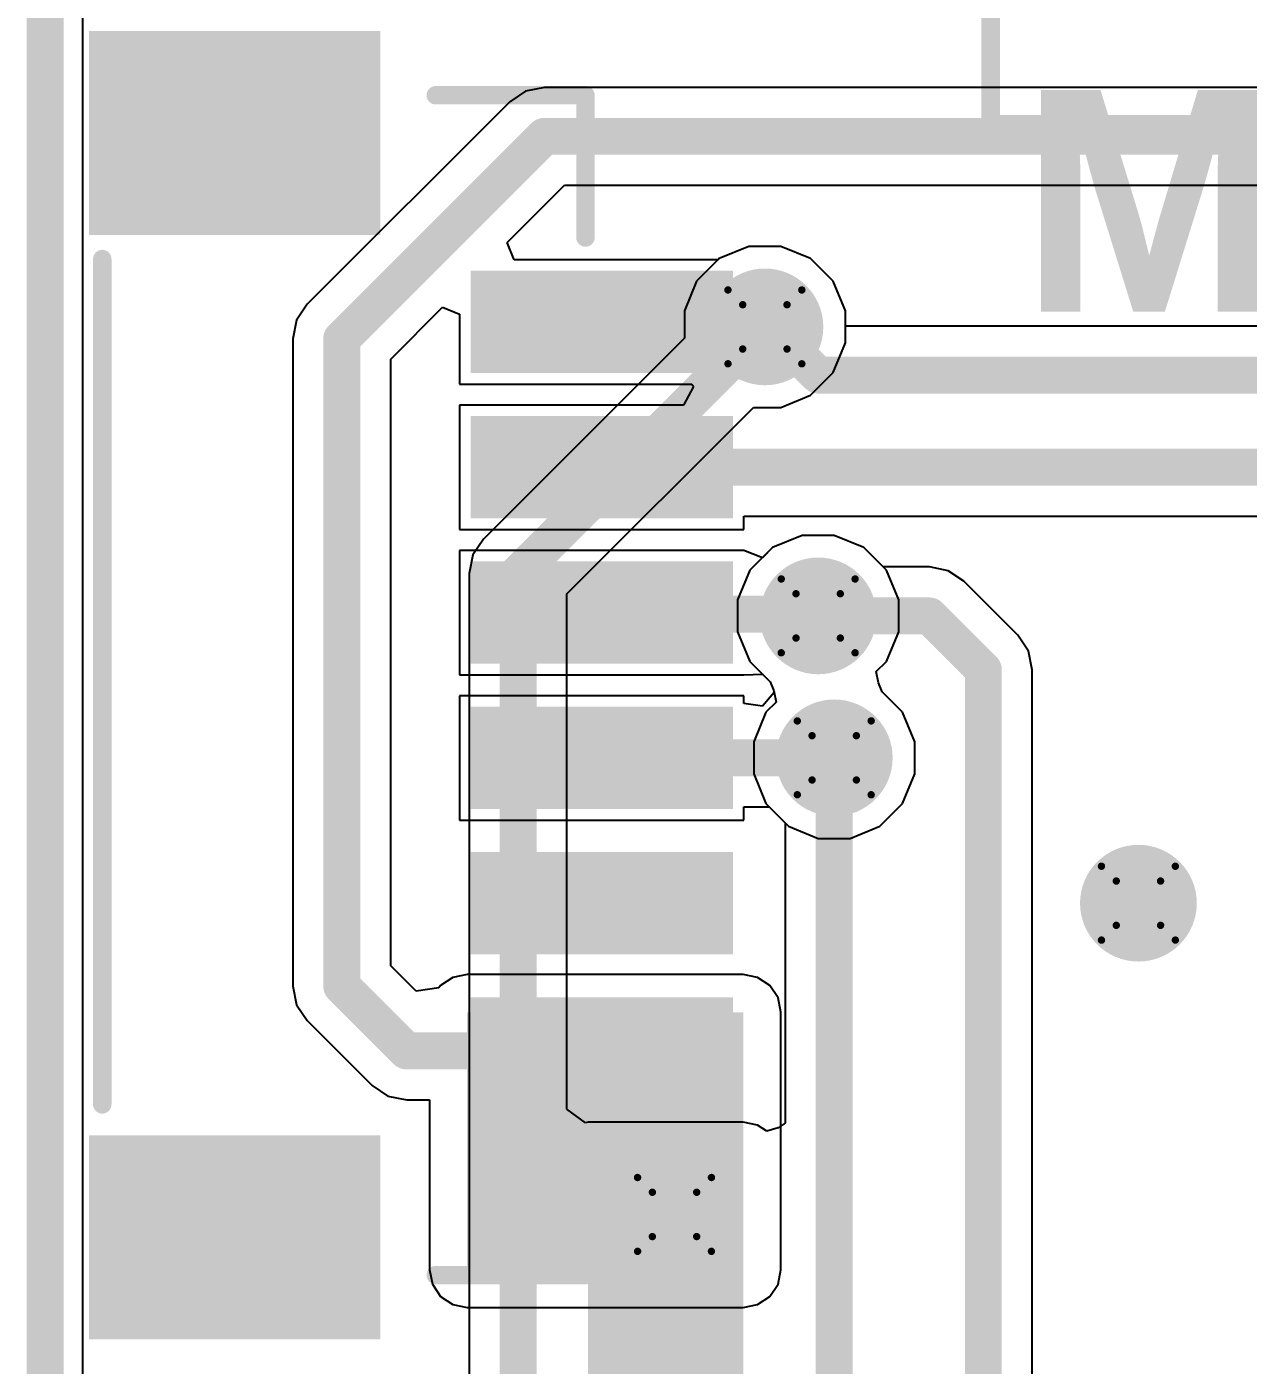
# Model space of a CAD drawing. Header units: inches. Extents: x -6 to 198, y 0 to 119.
# Drawn here: x -0.13 to 8.27, y 39.08 to 48.29 of the extents above; entities that cross this region are included whole.
import ezdxf

# ---------------------------------------------------------------- set-up
doc = ezdxf.new("R2010")
doc.units = ezdxf.units.IN
for name, color, linetype in [('Board Outline', 216, 'Continuous'), ('Bottom Layer', 5, 'Continuous'), ('Bottom Solder', 6, 'Continuous'), ('Drill Drawing', 1, 'Continuous'), ('Multi-Layer', 9, 'Continuous'), ('Pad Holes', 156, 'Continuous'), ('Top Layer', 1, 'Continuous'), ('Top Overlay', 2, 'Continuous'), ('Top Paste', 8, 'Continuous'), ('Top Solder', 216, 'Continuous'), ('Via Holes', 16, 'Continuous')]:
    doc.layers.add(name, color=color, linetype=linetype)
doc.styles.add('Arial_Bold', font='', dxfattribs={"height": 0.2})
doc.styles.get('Arial_Bold').set_extended_font_data('Arial', bold=True)

# ---------------------------------------------------------------- blocks, each defined once
blk = doc.blocks.new('SS_12D10L9_33')
at = {"layer": 'Bottom Layer'}
blk.add_hatch(color=5, dxfattribs=at).paths.add_polyline_path([(-5.95, 1.25), (-3.45, 1.25), (-3.45, -1.25), (-5.95, -1.25)])
h = blk.add_hatch(color=5, dxfattribs=at)
edge = h.paths.add_edge_path()
edge.add_arc((0, 0), 1.25, 0, 360)
h = blk.add_hatch(color=5, dxfattribs=at)
edge = h.paths.add_edge_path()
edge.add_arc((4.7, 0), 1.25, 0, 360)
at = {"layer": 'Bottom Solder'}
blk.add_hatch(color=6, dxfattribs=at).paths.add_polyline_path([(-6.0008, 1.3008), (-3.3992, 1.3008), (-3.3992, -1.3008), (-6.0008, -1.3008)])
h = blk.add_hatch(color=6, dxfattribs=at)
edge = h.paths.add_edge_path()
edge.add_arc((0, 0), 1.3008, 0, 360)
h = blk.add_hatch(color=6, dxfattribs=at)
edge = h.paths.add_edge_path()
edge.add_arc((4.7, 0), 1.3008, 0, 360)
at = {"layer": 'Multi-Layer'}
blk.add_hatch(color=9, dxfattribs=at).paths.add_polyline_path([(-5.95, 1.25), (-3.45, 1.25), (-3.45, -1.25), (-5.95, -1.25)])
h = blk.add_hatch(color=9, dxfattribs=at)
edge = h.paths.add_edge_path()
edge.add_arc((0, 0), 1.25, 0, 360)
h = blk.add_hatch(color=9, dxfattribs=at)
edge = h.paths.add_edge_path()
edge.add_arc((4.7, 0), 1.25, 0, 360)
at = {"layer": 'Pad Holes'}
h = blk.add_hatch(color=7, dxfattribs=at)
edge = h.paths.add_edge_path()
edge.add_arc((-4.7, 0), 0.85, 0, 360)
h = blk.add_hatch(color=7, dxfattribs=at)
edge = h.paths.add_edge_path()
edge.add_arc((0, 0), 0.85, 0, 360)
h = blk.add_hatch(color=7, dxfattribs=at)
edge = h.paths.add_edge_path()
edge.add_arc((4.7, 0), 0.85, 0, 360)
at = {"layer": 'Top Layer'}
blk.add_hatch(color=1, dxfattribs=at).paths.add_polyline_path([(-5.95, 1.25), (-3.45, 1.25), (-3.45, -1.25), (-5.95, -1.25)])
h = blk.add_hatch(color=1, dxfattribs=at)
edge = h.paths.add_edge_path()
edge.add_arc((0, 0), 1.25, 0, 360)
h = blk.add_hatch(color=1, dxfattribs=at)
edge = h.paths.add_edge_path()
edge.add_arc((4.7, 0), 1.25, 0, 360)
at = {"layer": 'Top Solder'}
blk.add_hatch(color=216, dxfattribs=at).paths.add_polyline_path([(-6.0008, 1.3008), (-3.3992, 1.3008), (-3.3992, -1.3008), (-6.0008, -1.3008)])
h = blk.add_hatch(color=216, dxfattribs=at)
edge = h.paths.add_edge_path()
edge.add_arc((0, 0), 1.3008, 0, 360)
h = blk.add_hatch(color=216, dxfattribs=at)
edge = h.paths.add_edge_path()
edge.add_arc((4.7, 0), 1.3008, 0, 360)
at = {"layer": 'Top Overlay'}
for points in [[(-6.477, 3.429, 0.127, 0.127, 0), (6.477, 3.429, 0.127, 0.127, 0)], [(-6.477, -3.429, 0.127, 0.127, 0), (-6.477, 3.429, 0.127, 0.127, 0)], [(6.477, -3.429, 0.127, 0.127, 0), (6.477, 3.429, 0.127, 0.127, 0)], [(-2.794, 2.54, 0.127, 0.127, 0), (2.921, 2.54, 0.127, 0.127, 0)], [(-2.794, -2.54, 0.127, 0.127, 0), (-2.794, 2.54, 0.127, 0.127, 0)], [(-2.286, 2.54, 0.127, 0.127, 0), (-1.905, 2.54, 0.127, 0.127, 0)], [(-2.286, -2.54, 0.127, 0.127, 0), (-2.286, 2.54, 0.127, 0.127, 0)], [(-1.905, -2.54, 0.127, 0.127, 0), (-1.905, 2.54, 0.127, 0.127, 0)], [(-1.3758, 0.5441, 0.127, 0.127, 0), (-1.3758, 2.54, 0.127, 0.127, 0)], [(-0.817, 1.2349, 0.127, 0.127, 0), (-0.817, 2.54, 0.127, 0.127, 0)], [(-0.309, 1.4485, 0.127, 0.127, 0), (-0.309, 2.54, 0.127, 0.127, 0)], [(-0.0042, 1.4811, 0.127, 0.127, 0), (-0.0042, 2.54, 0.127, 0.127, 0)], [(2.921, -2.54, 0.127, 0.127, 0), (2.921, 2.54, 0.127, 0.127, 0)], [(-1.3758, -2.54, 0.127, 0.127, 0), (-1.3758, -0.5441, 0.127, 0.127, 0)], [(-0.817, -2.54, 0.127, 0.127, 0), (-0.817, -1.2349, 0.127, 0.127, 0)], [(-0.309, -2.54, 0.127, 0.127, 0), (-0.309, -1.4485, 0.127, 0.127, 0)], [(-0.0042, -2.54, 0.127, 0.127, 0), (-0.0042, -1.4811, 0.127, 0.127, 0)], [(-2.794, -2.54, 0.127, 0.127, 0), (2.921, -2.54, 0.127, 0.127, 0)], [(-2.286, -2.54, 0.127, 0.127, 0), (-1.905, -2.54, 0.127, 0.127, 0)], [(-6.477, -3.429, 0.127, 0.127, 0), (6.477, -3.429, 0.127, 0.127, 0)]]:
    blk.add_lwpolyline(points, format="xyseb", dxfattribs=at)
for points in [[(-6.5087, 3.429, 0.0635, 0.0635, 1), (-6.4452, 3.429, 0.0635, 0.0635, 1)], [(-6.5087, 3.429, 0.0635, 0.0635, 1), (-6.4452, 3.429, 0.0635, 0.0635, 1)], [(6.4452, 3.429, 0.0635, 0.0635, 1), (6.5087, 3.429, 0.0635, 0.0635, 1)], [(6.4452, 3.429, 0.0635, 0.0635, 1), (6.5087, 3.429, 0.0635, 0.0635, 1)], [(-2.8258, 2.54, 0.0635, 0.0635, 1), (-2.7622, 2.54, 0.0635, 0.0635, 1)], [(-2.8258, 2.54, 0.0635, 0.0635, 1), (-2.7622, 2.54, 0.0635, 0.0635, 1)], [(-2.3178, 2.54, 0.0635, 0.0635, 1), (-2.2542, 2.54, 0.0635, 0.0635, 1)], [(-2.3178, 2.54, 0.0635, 0.0635, 1), (-2.2542, 2.54, 0.0635, 0.0635, 1)], [(-1.9367, 2.54, 0.0635, 0.0635, 1), (-1.8733, 2.54, 0.0635, 0.0635, 1)], [(-1.9367, 2.54, 0.0635, 0.0635, 1), (-1.8733, 2.54, 0.0635, 0.0635, 1)], [(-1.4076, 2.54, 0.0635, 0.0635, 1), (-1.3441, 2.54, 0.0635, 0.0635, 1)], [(-0.8488, 2.54, 0.0635, 0.0635, 1), (-0.7853, 2.54, 0.0635, 0.0635, 1)], [(-0.3408, 2.54, 0.0635, 0.0635, 1), (-0.2773, 2.54, 0.0635, 0.0635, 1)], [(-0.036, 2.54, 0.0635, 0.0635, 1), (0.0275, 2.54, 0.0635, 0.0635, 1)], [(2.8893, 2.54, 0.0635, 0.0635, 1), (2.9527, 2.54, 0.0635, 0.0635, 1)], [(2.8893, 2.54, 0.0635, 0.0635, 1), (2.9527, 2.54, 0.0635, 0.0635, 1)], [(-0.3408, 1.4485, 0.0635, 0.0635, 1), (-0.2773, 1.4485, 0.0635, 0.0635, 1)], [(-0.036, 1.4811, 0.0635, 0.0635, 1), (0.0275, 1.4811, 0.0635, 0.0635, 1)], [(-0.8488, 1.2349, 0.0635, 0.0635, 1), (-0.7853, 1.2349, 0.0635, 0.0635, 1)], [(-1.4076, 0.5441, 0.0635, 0.0635, 1), (-1.3441, 0.5441, 0.0635, 0.0635, 1)], [(-1.4076, -0.5441, 0.0635, 0.0635, 1), (-1.3441, -0.5441, 0.0635, 0.0635, 1)], [(-0.8488, -1.2349, 0.0635, 0.0635, 1), (-0.7853, -1.2349, 0.0635, 0.0635, 1)], [(-0.3408, -1.4485, 0.0635, 0.0635, 1), (-0.2773, -1.4485, 0.0635, 0.0635, 1)], [(-0.036, -1.4811, 0.0635, 0.0635, 1), (0.0275, -1.4811, 0.0635, 0.0635, 1)], [(-2.8258, -2.54, 0.0635, 0.0635, 1), (-2.7622, -2.54, 0.0635, 0.0635, 1)], [(-2.8258, -2.54, 0.0635, 0.0635, 1), (-2.7622, -2.54, 0.0635, 0.0635, 1)], [(-2.3178, -2.54, 0.0635, 0.0635, 1), (-2.2542, -2.54, 0.0635, 0.0635, 1)], [(-2.3178, -2.54, 0.0635, 0.0635, 1), (-2.2542, -2.54, 0.0635, 0.0635, 1)], [(-1.9367, -2.54, 0.0635, 0.0635, 1), (-1.8733, -2.54, 0.0635, 0.0635, 1)], [(-1.9367, -2.54, 0.0635, 0.0635, 1), (-1.8733, -2.54, 0.0635, 0.0635, 1)], [(-1.4076, -2.54, 0.0635, 0.0635, 1), (-1.3441, -2.54, 0.0635, 0.0635, 1)], [(-0.8488, -2.54, 0.0635, 0.0635, 1), (-0.7853, -2.54, 0.0635, 0.0635, 1)], [(-0.3408, -2.54, 0.0635, 0.0635, 1), (-0.2773, -2.54, 0.0635, 0.0635, 1)], [(-0.036, -2.54, 0.0635, 0.0635, 1), (0.0275, -2.54, 0.0635, 0.0635, 1)], [(2.8893, -2.54, 0.0635, 0.0635, 1), (2.9527, -2.54, 0.0635, 0.0635, 1)], [(2.8893, -2.54, 0.0635, 0.0635, 1), (2.9527, -2.54, 0.0635, 0.0635, 1)], [(-6.5087, -3.429, 0.0635, 0.0635, 1), (-6.4452, -3.429, 0.0635, 0.0635, 1)], [(-6.5087, -3.429, 0.0635, 0.0635, 1), (-6.4452, -3.429, 0.0635, 0.0635, 1)], [(6.4452, -3.429, 0.0635, 0.0635, 1), (6.5087, -3.429, 0.0635, 0.0635, 1)], [(6.4452, -3.429, 0.0635, 0.0635, 1), (6.5087, -3.429, 0.0635, 0.0635, 1)]]:
    blk.add_lwpolyline(points, format="xyseb", close=True, dxfattribs=at)
blk = doc.blocks.new('V________T______85')
at = {"layer": 'Top Layer'}
for points in [[(-4.4, 2.1625), (-3.2, 2.1625), (-3.2, 0.3625), (-4.4, 0.3625)], [(3.2, 2.1625), (4.4, 2.1625), (4.4, 0.3625), (3.2, 0.3625)], [(-2.75, -0.4625), (-2.25, -0.4625), (-2.25, -2.0625), (-2.75, -2.0625)], [(-1.75, -0.4625), (-1.25, -0.4625), (-1.25, -2.0625), (-1.75, -2.0625)], [(-0.75, -0.4625), (-0.25, -0.4625), (-0.25, -2.0625), (-0.75, -2.0625)], [(0.25, -0.4625), (0.75, -0.4625), (0.75, -2.0625), (0.25, -2.0625)], [(1.25, -0.4625), (1.75, -0.4625), (1.75, -2.0625), (1.25, -2.0625)], [(2.25, -0.4625), (2.75, -0.4625), (2.75, -2.0625), (2.25, -2.0625)]]:
    blk.add_hatch(color=1, dxfattribs=at).paths.add_polyline_path(points)
at = {"layer": 'Top Paste'}
for points in [[(-4.4, 2.1625), (-3.2, 2.1625), (-3.2, 0.3625), (-4.4, 0.3625)], [(3.2, 2.1625), (4.4, 2.1625), (4.4, 0.3625), (3.2, 0.3625)], [(-2.75, -0.4625), (-2.25, -0.4625), (-2.25, -2.0625), (-2.75, -2.0625)], [(-1.75, -0.4625), (-1.25, -0.4625), (-1.25, -2.0625), (-1.75, -2.0625)], [(-0.75, -0.4625), (-0.25, -0.4625), (-0.25, -2.0625), (-0.75, -2.0625)], [(0.25, -0.4625), (0.75, -0.4625), (0.75, -2.0625), (0.25, -2.0625)], [(1.25, -0.4625), (1.75, -0.4625), (1.75, -2.0625), (1.25, -2.0625)], [(2.25, -0.4625), (2.75, -0.4625), (2.75, -2.0625), (2.25, -2.0625)]]:
    blk.add_hatch(color=8, dxfattribs=at).paths.add_polyline_path(points)
at = {"layer": 'Top Solder'}
for points in [[(-4.5016, 2.2641), (-3.0984, 2.2641), (-3.0984, 0.2609), (-4.5016, 0.2609)], [(3.0984, 2.2641), (4.5016, 2.2641), (4.5016, 0.2609), (3.0984, 0.2609)], [(-2.8516, -0.3609), (-2.1484, -0.3609), (-2.1484, -2.1641), (-2.8516, -2.1641)], [(-1.8516, -0.3609), (-1.1484, -0.3609), (-1.1484, -2.1641), (-1.8516, -2.1641)], [(-0.8516, -0.3609), (-0.1484, -0.3609), (-0.1484, -2.1641), (-0.8516, -2.1641)], [(0.1484, -0.3609), (0.8516, -0.3609), (0.8516, -2.1641), (0.1484, -2.1641)], [(1.1484, -0.3609), (1.8516, -0.3609), (1.8516, -2.1641), (1.1484, -2.1641)], [(2.1484, -0.3609), (2.8516, -0.3609), (2.8516, -2.1641), (2.1484, -2.1641)]]:
    blk.add_hatch(color=216, dxfattribs=at).paths.add_polyline_path(points)
at = {"layer": 'Top Overlay'}
for points in [[(-2.8844, 2.1732, 0.127, 0.127, 0), (2.9322, 2.1732, 0.127, 0.127, 0)], [(-4.0592, -0.1204, 0.127, 0.127, 0), (-4.0592, -1.15, 0.127, 0.127, 0)], [(4.0592, -0.1204, 0.127, 0.127, 0), (4.0592, -1.15, 0.127, 0.127, 0)], [(-4.0592, -1.15, 0.127, 0.127, 0), (-3.0804, -1.15, 0.127, 0.127, 0)], [(3.0804, -1.15, 0.127, 0.127, 0), (4.0592, -1.15, 0.127, 0.127, 0)], [(-3.1496, -1.4224, 0.127, 0.127, 0), (-3.1496, -1.6764, 0.127, 0.127, 0)], [(-3.1496, -1.4224, 0.127, 0.127, 0), (-3.0226, -1.5494, 0.127, 0.127, 0)], [(-3.0226, -1.5494, 0.127, 0.127, 0), (-3.1496, -1.6764, 0.127, 0.127, 0)]]:
    blk.add_lwpolyline(points, format="xyseb", dxfattribs=at)
for points in [[(-2.9161, 2.1732, 0.0635, 0.0635, 1), (-2.8526, 2.1732, 0.0635, 0.0635, 1)], [(2.9005, 2.1732, 0.0635, 0.0635, 1), (2.964, 2.1732, 0.0635, 0.0635, 1)], [(-4.0909, -0.1204, 0.0635, 0.0635, 1), (-4.0274, -0.1204, 0.0635, 0.0635, 1)], [(4.0275, -0.1204, 0.0635, 0.0635, 1), (4.091, -0.1204, 0.0635, 0.0635, 1)], [(-4.0909, -1.15, 0.0635, 0.0635, 1), (-4.0274, -1.15, 0.0635, 0.0635, 1)], [(-4.0909, -1.15, 0.0635, 0.0635, 1), (-4.0274, -1.15, 0.0635, 0.0635, 1)], [(-3.1122, -1.15, 0.0635, 0.0635, 1), (-3.0487, -1.15, 0.0635, 0.0635, 1)], [(3.0487, -1.15, 0.0635, 0.0635, 1), (3.1122, -1.15, 0.0635, 0.0635, 1)], [(4.0275, -1.15, 0.0635, 0.0635, 1), (4.091, -1.15, 0.0635, 0.0635, 1)], [(4.0275, -1.15, 0.0635, 0.0635, 1), (4.091, -1.15, 0.0635, 0.0635, 1)], [(-3.1814, -1.4224, 0.0635, 0.0635, 1), (-3.1178, -1.4224, 0.0635, 0.0635, 1)], [(-3.1814, -1.4224, 0.0635, 0.0635, 1), (-3.1178, -1.4224, 0.0635, 0.0635, 1)], [(-3.0543, -1.5494, 0.0635, 0.0635, 1), (-2.9909, -1.5494, 0.0635, 0.0635, 1)], [(-3.0543, -1.5494, 0.0635, 0.0635, 1), (-2.9909, -1.5494, 0.0635, 0.0635, 1)], [(-3.1814, -1.6764, 0.0635, 0.0635, 1), (-3.1178, -1.6764, 0.0635, 0.0635, 1)], [(-3.1814, -1.6764, 0.0635, 0.0635, 1), (-3.1178, -1.6764, 0.0635, 0.0635, 1)]]:
    blk.add_lwpolyline(points, format="xyseb", close=True, dxfattribs=at)

msp = doc.modelspace()

# ---------------------------------------------------------------- hatches: boundary and pattern name
at = {"layer": 'Bottom Layer'}
h = msp.add_hatch(color=5, dxfattribs=at)
edge = h.paths.add_edge_path()
edge.add_arc((4.9495, 46.2296), 0.3, 0, 360)
h = msp.add_hatch(color=5, dxfattribs=at)
edge = h.paths.add_edge_path()
edge.add_arc((5.3159, 44.241), 0.3, 0, 360)
h = msp.add_hatch(color=5, dxfattribs=at)
edge = h.paths.add_edge_path()
edge.add_arc((5.4264, 43.2642), 0.3, 0, 360)
h = msp.add_hatch(color=5, dxfattribs=at)
edge = h.paths.add_edge_path()
edge.add_arc((7.5184, 42.2642), 0.3, 0, 360)
msp.add_hatch(color=5, dxfattribs=at).paths.add_polyline_path([(3.7338, 20.1446), (4.8006, 20.1446), (4.8006, 40.4976), (3.7338, 40.4976)])
h = msp.add_hatch(color=5, dxfattribs=at)
edge = h.paths.add_edge_path()
edge.add_arc((4.3279, 40.1226), 0.3, 0, 360)
at = {"layer": 'Bottom Solder'}
h = msp.add_hatch(color=6, dxfattribs=at)
edge = h.paths.add_edge_path()
edge.add_arc((4.9495, 46.2296), 0.4016, 0, 360)
h = msp.add_hatch(color=6, dxfattribs=at)
edge = h.paths.add_edge_path()
edge.add_arc((5.3159, 44.241), 0.4016, 0, 360)
h = msp.add_hatch(color=6, dxfattribs=at)
edge = h.paths.add_edge_path()
edge.add_arc((5.4264, 43.2642), 0.4016, 0, 360)
h = msp.add_hatch(color=6, dxfattribs=at)
edge = h.paths.add_edge_path()
edge.add_arc((7.5184, 42.2642), 0.4016, 0, 360)
h = msp.add_hatch(color=6, dxfattribs=at)
edge = h.paths.add_edge_path()
edge.add_arc((4.3279, 40.1226), 0.4016, 0, 360)
at = {"layer": 'Top Layer'}
h = msp.add_hatch(color=1, dxfattribs=at)
edge = h.paths.add_edge_path()
edge.add_arc((4.9495, 46.2296), 0.3, 0, 360)
h = msp.add_hatch(color=1, dxfattribs=at)
edge = h.paths.add_edge_path()
edge.add_arc((5.3159, 44.241), 0.3, 0, 360)
h = msp.add_hatch(color=1, dxfattribs=at)
edge = h.paths.add_edge_path()
edge.add_arc((5.4264, 43.2642), 0.3, 0, 360)
h = msp.add_hatch(color=1, dxfattribs=at)
edge = h.paths.add_edge_path()
edge.add_arc((7.5184, 42.2642), 0.3, 0, 360)
msp.add_hatch(color=1, dxfattribs=at).paths.add_polyline_path([(2.9015, 39.7417), (4.8006, 39.7417), (4.8006, 41.5142), (2.9015, 41.5142)])
h = msp.add_hatch(color=1, dxfattribs=at)
edge = h.paths.add_edge_path()
edge.add_arc((4.3279, 40.1226), 0.3, 0, 360)
at = {"layer": 'Top Solder'}
h = msp.add_hatch(color=216, dxfattribs=at)
edge = h.paths.add_edge_path()
edge.add_arc((4.9495, 46.2296), 0.4016, 0, 360)
h = msp.add_hatch(color=216, dxfattribs=at)
edge = h.paths.add_edge_path()
edge.add_arc((5.3159, 44.241), 0.4016, 0, 360)
h = msp.add_hatch(color=216, dxfattribs=at)
edge = h.paths.add_edge_path()
edge.add_arc((5.4264, 43.2642), 0.4016, 0, 360)
h = msp.add_hatch(color=216, dxfattribs=at)
edge = h.paths.add_edge_path()
edge.add_arc((7.5184, 42.2642), 0.4016, 0, 360)
h = msp.add_hatch(color=216, dxfattribs=at)
edge = h.paths.add_edge_path()
edge.add_arc((4.3279, 40.1226), 0.4016, 0, 360)
at = {"layer": 'Via Holes'}
h = msp.add_hatch(color=7, dxfattribs=at)
edge = h.paths.add_edge_path()
edge.add_arc((4.9495, 46.2296), 0.15, 0, 360)
h = msp.add_hatch(color=7, dxfattribs=at)
edge = h.paths.add_edge_path()
edge.add_arc((5.3159, 44.241), 0.15, 0, 360)
h = msp.add_hatch(color=7, dxfattribs=at)
edge = h.paths.add_edge_path()
edge.add_arc((5.4264, 43.2642), 0.15, 0, 360)
h = msp.add_hatch(color=7, dxfattribs=at)
edge = h.paths.add_edge_path()
edge.add_arc((7.5184, 42.2642), 0.15, 0, 360)
h = msp.add_hatch(color=7, dxfattribs=at)
edge = h.paths.add_edge_path()
edge.add_arc((4.3279, 40.1226), 0.15, 0, 360)

# ---------------------------------------------------------------- linework, layer by layer
at = {"layer": 'Board Outline'}
msp.add_lwpolyline([(0, 0, 0.254, 0.254, 0), (0, 55, 0.254, 0.254, 0)], format="xyseb", dxfattribs=at)
at = {"layer": 'Bottom Layer'}
for p, q in [((0.259, 4.271), (0.259, 50.729)), ((4.6356, 46.6992), (4.4798, 46.5434)), ((4.8393, 46.7836), (4.6356, 46.6992)), ((5.0597, 46.7836), (4.8393, 46.7836)), ((5.2633, 46.6992), (5.0597, 46.7836)), ((5.4191, 46.5434), (5.2633, 46.6992)), ((4.4798, 46.5434), (4.3955, 46.3398)), ((5.5035, 46.3398), (5.4191, 46.5434)), ((4.3955, 46.3398), (4.3955, 46.1517)), ((5.5035, 46.1194), (5.5035, 46.3398)), ((4.3955, 46.1517), (3.0137, 44.7699)), ((5.4191, 45.9158), (5.5035, 46.1194)), ((5.2633, 45.7599), (5.4191, 45.9158)), ((5.0597, 45.6756), (5.2633, 45.7599)), ((3.5884, 44.3924), (4.8716, 45.6756)), ((4.8716, 45.6756), (5.0597, 45.6756)), ((3.0137, 44.7699), (2.9407, 44.6607)), ((5.2057, 44.795), (5.0021, 44.7107)), ((5.4261, 44.795), (5.2057, 44.795)), ((5.6297, 44.7107), (5.4261, 44.795)), ((5.0021, 44.7107), (4.8462, 44.5548)), ((5.7627, 44.5777), (5.6297, 44.7107)), ((2.9407, 44.6607), (2.9151, 44.5319)), ((6.0807, 44.5777), (5.7627, 44.5777)), ((6.2095, 44.552), (6.0807, 44.5777)), ((2.9151, 44.5319), (2.9151, 18.36)), ((4.8462, 44.5548), (4.7619, 44.3512)), ((6.3188, 44.4791), (6.2095, 44.552)), ((3.5884, 40.8471), (3.5884, 44.3924)), ((6.6897, 44.1082), (6.3188, 44.4791)), ((4.7619, 44.3512), (4.7619, 44.1308)), ((4.7619, 44.1308), (4.8462, 43.9272)), ((6.7626, 43.9989), (6.6897, 44.1082)), ((6.7883, 43.8701), (6.7626, 43.9989)), ((4.8462, 43.9272), (4.9863, 43.7871)), ((6.7883, 35.5433), (6.7883, 43.8701)), ((4.9863, 43.7871), (5.0112, 43.7254)), ((5.0112, 43.7254), (5.0266, 43.6479)), ((4.9567, 43.578), (4.8724, 43.3744)), ((5.0266, 43.6479), (4.9567, 43.578)), ((4.8724, 43.3744), (4.8724, 43.154)), ((4.8724, 43.154), (4.9567, 42.9504)), ((4.9567, 42.9504), (5.0897, 42.8174)), ((5.0897, 42.8174), (5.0897, 40.7507)), ((3.7154, 40.7529), (3.5884, 40.8471)), ((3.7338, 40.7566), (3.7154, 40.7529)), ((4.8006, 40.7566), (3.7338, 40.7566)), ((4.8997, 40.7369), (4.8006, 40.7566)), ((4.9627, 40.6948), (4.8997, 40.7369)), ((5.041, 40.7185), (4.9627, 40.6948)), ((5.0897, 40.7507), (5.041, 40.7185))]:
    msp.add_line(p, q, dxfattribs=at)
for points in [[(3.2518, 44.5319, 0.254, 0.254, 0), (4.9495, 46.2296, 0.254, 0.254, 0)], [(3.2518, 18.36, 0.254, 0.254, 0), (3.2518, 44.5319, 0.254, 0.254, 0)], [(5.3159, 44.241, 0.254, 0.254, 0), (6.0807, 44.241, 0.254, 0.254, 0)], [(6.0807, 44.241, 0.254, 0.254, 0), (6.4516, 43.8701, 0.254, 0.254, 0)], [(6.4516, 35.3413, 0.254, 0.254, 0), (6.4516, 43.8701, 0.254, 0.254, 0)], [(5.4264, 35.0965, 0.254, 0.254, 0), (5.4264, 43.2642, 0.254, 0.254, 0)]]:
    msp.add_lwpolyline(points, format="xyseb", dxfattribs=at)
for points in [[(4.886, 46.2296, 0.127, 0.127, 1), (5.013, 46.2296, 0.127, 0.127, 1)], [(3.1883, 44.5319, 0.127, 0.127, 1), (3.3153, 44.5319, 0.127, 0.127, 1)], [(3.1883, 44.5319, 0.127, 0.127, 1), (3.3153, 44.5319, 0.127, 0.127, 1)], [(5.2524, 44.241, 0.127, 0.127, 1), (5.3794, 44.241, 0.127, 0.127, 1)], [(6.0172, 44.241, 0.127, 0.127, 1), (6.1442, 44.241, 0.127, 0.127, 1)], [(6.0172, 44.241, 0.127, 0.127, 1), (6.1442, 44.241, 0.127, 0.127, 1)], [(6.3881, 43.8701, 0.127, 0.127, 1), (6.5151, 43.8701, 0.127, 0.127, 1)], [(6.3881, 43.8701, 0.127, 0.127, 1), (6.5151, 43.8701, 0.127, 0.127, 1)], [(5.3629, 43.2642, 0.127, 0.127, 1), (5.4899, 43.2642, 0.127, 0.127, 1)]]:
    msp.add_lwpolyline(points, format="xyseb", close=True, dxfattribs=at)
at = {"layer": 'Drill Drawing'}
for points in [[(4.6955, 46.4836, 0.0508, 0.0508, 0), (5.2035, 46.4836, 0.0508, 0.0508, 0)], [(4.6955, 45.9756, 0.0508, 0.0508, 0), (4.6955, 46.4836, 0.0508, 0.0508, 0)], [(5.2035, 45.9756, 0.0508, 0.0508, 0), (5.2035, 46.4836, 0.0508, 0.0508, 0)], [(4.7971, 46.382, 0.0508, 0.0508, 0), (5.1019, 46.382, 0.0508, 0.0508, 0)], [(4.7971, 46.0772, 0.0508, 0.0508, 0), (4.7971, 46.382, 0.0508, 0.0508, 0)], [(5.1019, 46.0772, 0.0508, 0.0508, 0), (5.1019, 46.382, 0.0508, 0.0508, 0)], [(4.7971, 46.0772, 0.0508, 0.0508, 0), (5.1019, 46.0772, 0.0508, 0.0508, 0)], [(4.6955, 45.9756, 0.0508, 0.0508, 0), (5.2035, 45.9756, 0.0508, 0.0508, 0)], [(5.0619, 44.495, 0.0508, 0.0508, 0), (5.5699, 44.495, 0.0508, 0.0508, 0)], [(5.0619, 43.987, 0.0508, 0.0508, 0), (5.0619, 44.495, 0.0508, 0.0508, 0)], [(5.5699, 43.987, 0.0508, 0.0508, 0), (5.5699, 44.495, 0.0508, 0.0508, 0)], [(5.1635, 44.3934, 0.0508, 0.0508, 0), (5.4683, 44.3934, 0.0508, 0.0508, 0)], [(5.1635, 44.0886, 0.0508, 0.0508, 0), (5.1635, 44.3934, 0.0508, 0.0508, 0)], [(5.4683, 44.0886, 0.0508, 0.0508, 0), (5.4683, 44.3934, 0.0508, 0.0508, 0)], [(5.1635, 44.0886, 0.0508, 0.0508, 0), (5.4683, 44.0886, 0.0508, 0.0508, 0)], [(5.0619, 43.987, 0.0508, 0.0508, 0), (5.5699, 43.987, 0.0508, 0.0508, 0)], [(5.1724, 43.5182, 0.0508, 0.0508, 0), (5.6804, 43.5182, 0.0508, 0.0508, 0)], [(5.1724, 43.0102, 0.0508, 0.0508, 0), (5.1724, 43.5182, 0.0508, 0.0508, 0)], [(5.6804, 43.0102, 0.0508, 0.0508, 0), (5.6804, 43.5182, 0.0508, 0.0508, 0)], [(5.274, 43.4166, 0.0508, 0.0508, 0), (5.5788, 43.4166, 0.0508, 0.0508, 0)], [(5.274, 43.1118, 0.0508, 0.0508, 0), (5.274, 43.4166, 0.0508, 0.0508, 0)], [(5.5788, 43.1118, 0.0508, 0.0508, 0), (5.5788, 43.4166, 0.0508, 0.0508, 0)], [(5.274, 43.1118, 0.0508, 0.0508, 0), (5.5788, 43.1118, 0.0508, 0.0508, 0)], [(5.1724, 43.0102, 0.0508, 0.0508, 0), (5.6804, 43.0102, 0.0508, 0.0508, 0)], [(7.2644, 42.5182, 0.0508, 0.0508, 0), (7.7724, 42.5182, 0.0508, 0.0508, 0)], [(7.2644, 42.0102, 0.0508, 0.0508, 0), (7.2644, 42.5182, 0.0508, 0.0508, 0)], [(7.7724, 42.0102, 0.0508, 0.0508, 0), (7.7724, 42.5182, 0.0508, 0.0508, 0)], [(7.366, 42.4166, 0.0508, 0.0508, 0), (7.6708, 42.4166, 0.0508, 0.0508, 0)], [(7.366, 42.1118, 0.0508, 0.0508, 0), (7.366, 42.4166, 0.0508, 0.0508, 0)], [(7.6708, 42.1118, 0.0508, 0.0508, 0), (7.6708, 42.4166, 0.0508, 0.0508, 0)], [(7.366, 42.1118, 0.0508, 0.0508, 0), (7.6708, 42.1118, 0.0508, 0.0508, 0)], [(7.2644, 42.0102, 0.0508, 0.0508, 0), (7.7724, 42.0102, 0.0508, 0.0508, 0)], [(4.0739, 40.3766, 0.0508, 0.0508, 0), (4.5819, 40.3766, 0.0508, 0.0508, 0)], [(4.0739, 39.8686, 0.0508, 0.0508, 0), (4.0739, 40.3766, 0.0508, 0.0508, 0)], [(4.5819, 39.8686, 0.0508, 0.0508, 0), (4.5819, 40.3766, 0.0508, 0.0508, 0)], [(4.1755, 40.275, 0.0508, 0.0508, 0), (4.4803, 40.275, 0.0508, 0.0508, 0)], [(4.1755, 39.9702, 0.0508, 0.0508, 0), (4.1755, 40.275, 0.0508, 0.0508, 0)], [(4.4803, 39.9702, 0.0508, 0.0508, 0), (4.4803, 40.275, 0.0508, 0.0508, 0)], [(4.1755, 39.9702, 0.0508, 0.0508, 0), (4.4803, 39.9702, 0.0508, 0.0508, 0)], [(4.0739, 39.8686, 0.0508, 0.0508, 0), (4.5819, 39.8686, 0.0508, 0.0508, 0)]]:
    msp.add_lwpolyline(points, format="xyseb", dxfattribs=at)
for points in [[(4.6828, 46.4836, 0.0254, 0.0254, 1), (4.7082, 46.4836, 0.0254, 0.0254, 1)], [(4.6828, 46.4836, 0.0254, 0.0254, 1), (4.7082, 46.4836, 0.0254, 0.0254, 1)], [(5.1908, 46.4836, 0.0254, 0.0254, 1), (5.2162, 46.4836, 0.0254, 0.0254, 1)], [(5.1908, 46.4836, 0.0254, 0.0254, 1), (5.2162, 46.4836, 0.0254, 0.0254, 1)], [(4.7844, 46.382, 0.0254, 0.0254, 1), (4.8098, 46.382, 0.0254, 0.0254, 1)], [(4.7844, 46.382, 0.0254, 0.0254, 1), (4.8098, 46.382, 0.0254, 0.0254, 1)], [(5.0892, 46.382, 0.0254, 0.0254, 1), (5.1146, 46.382, 0.0254, 0.0254, 1)], [(5.0892, 46.382, 0.0254, 0.0254, 1), (5.1146, 46.382, 0.0254, 0.0254, 1)], [(4.7844, 46.0772, 0.0254, 0.0254, 1), (4.8098, 46.0772, 0.0254, 0.0254, 1)], [(4.7844, 46.0772, 0.0254, 0.0254, 1), (4.8098, 46.0772, 0.0254, 0.0254, 1)], [(5.0892, 46.0772, 0.0254, 0.0254, 1), (5.1146, 46.0772, 0.0254, 0.0254, 1)], [(5.0892, 46.0772, 0.0254, 0.0254, 1), (5.1146, 46.0772, 0.0254, 0.0254, 1)], [(4.6828, 45.9756, 0.0254, 0.0254, 1), (4.7082, 45.9756, 0.0254, 0.0254, 1)], [(4.6828, 45.9756, 0.0254, 0.0254, 1), (4.7082, 45.9756, 0.0254, 0.0254, 1)], [(5.1908, 45.9756, 0.0254, 0.0254, 1), (5.2162, 45.9756, 0.0254, 0.0254, 1)], [(5.1908, 45.9756, 0.0254, 0.0254, 1), (5.2162, 45.9756, 0.0254, 0.0254, 1)], [(5.0492, 44.495, 0.0254, 0.0254, 1), (5.0746, 44.495, 0.0254, 0.0254, 1)], [(5.0492, 44.495, 0.0254, 0.0254, 1), (5.0746, 44.495, 0.0254, 0.0254, 1)], [(5.5572, 44.495, 0.0254, 0.0254, 1), (5.5826, 44.495, 0.0254, 0.0254, 1)], [(5.5572, 44.495, 0.0254, 0.0254, 1), (5.5826, 44.495, 0.0254, 0.0254, 1)], [(5.1508, 44.3934, 0.0254, 0.0254, 1), (5.1762, 44.3934, 0.0254, 0.0254, 1)], [(5.1508, 44.3934, 0.0254, 0.0254, 1), (5.1762, 44.3934, 0.0254, 0.0254, 1)], [(5.4556, 44.3934, 0.0254, 0.0254, 1), (5.481, 44.3934, 0.0254, 0.0254, 1)], [(5.4556, 44.3934, 0.0254, 0.0254, 1), (5.481, 44.3934, 0.0254, 0.0254, 1)], [(5.1508, 44.0886, 0.0254, 0.0254, 1), (5.1762, 44.0886, 0.0254, 0.0254, 1)], [(5.1508, 44.0886, 0.0254, 0.0254, 1), (5.1762, 44.0886, 0.0254, 0.0254, 1)], [(5.4556, 44.0886, 0.0254, 0.0254, 1), (5.481, 44.0886, 0.0254, 0.0254, 1)], [(5.4556, 44.0886, 0.0254, 0.0254, 1), (5.481, 44.0886, 0.0254, 0.0254, 1)], [(5.0492, 43.987, 0.0254, 0.0254, 1), (5.0746, 43.987, 0.0254, 0.0254, 1)], [(5.0492, 43.987, 0.0254, 0.0254, 1), (5.0746, 43.987, 0.0254, 0.0254, 1)], [(5.5572, 43.987, 0.0254, 0.0254, 1), (5.5826, 43.987, 0.0254, 0.0254, 1)], [(5.5572, 43.987, 0.0254, 0.0254, 1), (5.5826, 43.987, 0.0254, 0.0254, 1)], [(5.1597, 43.5182, 0.0254, 0.0254, 1), (5.1851, 43.5182, 0.0254, 0.0254, 1)], [(5.1597, 43.5182, 0.0254, 0.0254, 1), (5.1851, 43.5182, 0.0254, 0.0254, 1)], [(5.6677, 43.5182, 0.0254, 0.0254, 1), (5.6931, 43.5182, 0.0254, 0.0254, 1)], [(5.6677, 43.5182, 0.0254, 0.0254, 1), (5.6931, 43.5182, 0.0254, 0.0254, 1)], [(5.2613, 43.4166, 0.0254, 0.0254, 1), (5.2867, 43.4166, 0.0254, 0.0254, 1)], [(5.2613, 43.4166, 0.0254, 0.0254, 1), (5.2867, 43.4166, 0.0254, 0.0254, 1)], [(5.5661, 43.4166, 0.0254, 0.0254, 1), (5.5915, 43.4166, 0.0254, 0.0254, 1)], [(5.5661, 43.4166, 0.0254, 0.0254, 1), (5.5915, 43.4166, 0.0254, 0.0254, 1)], [(5.2613, 43.1118, 0.0254, 0.0254, 1), (5.2867, 43.1118, 0.0254, 0.0254, 1)], [(5.2613, 43.1118, 0.0254, 0.0254, 1), (5.2867, 43.1118, 0.0254, 0.0254, 1)], [(5.5661, 43.1118, 0.0254, 0.0254, 1), (5.5915, 43.1118, 0.0254, 0.0254, 1)], [(5.5661, 43.1118, 0.0254, 0.0254, 1), (5.5915, 43.1118, 0.0254, 0.0254, 1)], [(5.1597, 43.0102, 0.0254, 0.0254, 1), (5.1851, 43.0102, 0.0254, 0.0254, 1)], [(5.1597, 43.0102, 0.0254, 0.0254, 1), (5.1851, 43.0102, 0.0254, 0.0254, 1)], [(5.6677, 43.0102, 0.0254, 0.0254, 1), (5.6931, 43.0102, 0.0254, 0.0254, 1)], [(5.6677, 43.0102, 0.0254, 0.0254, 1), (5.6931, 43.0102, 0.0254, 0.0254, 1)], [(7.2517, 42.5182, 0.0254, 0.0254, 1), (7.2771, 42.5182, 0.0254, 0.0254, 1)], [(7.2517, 42.5182, 0.0254, 0.0254, 1), (7.2771, 42.5182, 0.0254, 0.0254, 1)], [(7.7597, 42.5182, 0.0254, 0.0254, 1), (7.7851, 42.5182, 0.0254, 0.0254, 1)], [(7.7597, 42.5182, 0.0254, 0.0254, 1), (7.7851, 42.5182, 0.0254, 0.0254, 1)], [(7.3533, 42.4166, 0.0254, 0.0254, 1), (7.3787, 42.4166, 0.0254, 0.0254, 1)], [(7.3533, 42.4166, 0.0254, 0.0254, 1), (7.3787, 42.4166, 0.0254, 0.0254, 1)], [(7.6581, 42.4166, 0.0254, 0.0254, 1), (7.6835, 42.4166, 0.0254, 0.0254, 1)], [(7.6581, 42.4166, 0.0254, 0.0254, 1), (7.6835, 42.4166, 0.0254, 0.0254, 1)], [(7.3533, 42.1118, 0.0254, 0.0254, 1), (7.3787, 42.1118, 0.0254, 0.0254, 1)], [(7.3533, 42.1118, 0.0254, 0.0254, 1), (7.3787, 42.1118, 0.0254, 0.0254, 1)], [(7.6581, 42.1118, 0.0254, 0.0254, 1), (7.6835, 42.1118, 0.0254, 0.0254, 1)], [(7.6581, 42.1118, 0.0254, 0.0254, 1), (7.6835, 42.1118, 0.0254, 0.0254, 1)], [(7.2517, 42.0102, 0.0254, 0.0254, 1), (7.2771, 42.0102, 0.0254, 0.0254, 1)], [(7.2517, 42.0102, 0.0254, 0.0254, 1), (7.2771, 42.0102, 0.0254, 0.0254, 1)], [(7.7597, 42.0102, 0.0254, 0.0254, 1), (7.7851, 42.0102, 0.0254, 0.0254, 1)], [(7.7597, 42.0102, 0.0254, 0.0254, 1), (7.7851, 42.0102, 0.0254, 0.0254, 1)], [(4.0612, 40.3766, 0.0254, 0.0254, 1), (4.0866, 40.3766, 0.0254, 0.0254, 1)], [(4.0612, 40.3766, 0.0254, 0.0254, 1), (4.0866, 40.3766, 0.0254, 0.0254, 1)], [(4.5692, 40.3766, 0.0254, 0.0254, 1), (4.5946, 40.3766, 0.0254, 0.0254, 1)], [(4.5692, 40.3766, 0.0254, 0.0254, 1), (4.5946, 40.3766, 0.0254, 0.0254, 1)], [(4.1628, 40.275, 0.0254, 0.0254, 1), (4.1882, 40.275, 0.0254, 0.0254, 1)], [(4.1628, 40.275, 0.0254, 0.0254, 1), (4.1882, 40.275, 0.0254, 0.0254, 1)], [(4.4676, 40.275, 0.0254, 0.0254, 1), (4.493, 40.275, 0.0254, 0.0254, 1)], [(4.4676, 40.275, 0.0254, 0.0254, 1), (4.493, 40.275, 0.0254, 0.0254, 1)], [(4.1628, 39.9702, 0.0254, 0.0254, 1), (4.1882, 39.9702, 0.0254, 0.0254, 1)], [(4.1628, 39.9702, 0.0254, 0.0254, 1), (4.1882, 39.9702, 0.0254, 0.0254, 1)], [(4.4676, 39.9702, 0.0254, 0.0254, 1), (4.493, 39.9702, 0.0254, 0.0254, 1)], [(4.4676, 39.9702, 0.0254, 0.0254, 1), (4.493, 39.9702, 0.0254, 0.0254, 1)], [(4.0612, 39.8686, 0.0254, 0.0254, 1), (4.0866, 39.8686, 0.0254, 0.0254, 1)], [(4.0612, 39.8686, 0.0254, 0.0254, 1), (4.0866, 39.8686, 0.0254, 0.0254, 1)], [(4.5692, 39.8686, 0.0254, 0.0254, 1), (4.5946, 39.8686, 0.0254, 0.0254, 1)], [(4.5692, 39.8686, 0.0254, 0.0254, 1), (4.5946, 39.8686, 0.0254, 0.0254, 1)]]:
    msp.add_lwpolyline(points, format="xyseb", close=True, dxfattribs=at)
at = {"layer": 'Top Layer'}
for p, q in [((0.259, 4.271), (0.259, 50.729)), ((3.3037, 47.8518), (3.1945, 47.7788)), ((3.4326, 47.8774), (3.3037, 47.8518)), ((11.6246, 47.8774), (3.4326, 47.8774)), ((3.1945, 47.7788), (1.8012, 46.3855)), ((3.1772, 46.8093), (3.572, 47.2041)), ((3.572, 47.2041), (11.7641, 47.2041)), ((3.2258, 46.692), (3.1772, 46.8093)), ((4.6356, 46.6992), (4.6284, 46.692)), ((4.8393, 46.7836), (4.6356, 46.6992)), ((5.0597, 46.7836), (4.8393, 46.7836)), ((5.2633, 46.6992), (5.0597, 46.7836)), ((5.4191, 46.5434), (5.2633, 46.6992)), ((4.6284, 46.692), (3.2258, 46.692)), ((5.5035, 46.3398), (5.4191, 46.5434)), ((1.8012, 46.3855), (1.7282, 46.2763)), ((2.3759, 46.008), (2.7328, 46.3649)), ((2.7328, 46.3649), (2.8501, 46.3163)), ((5.5035, 46.2345), (5.5035, 46.3398)), ((1.7282, 46.2763), (1.7026, 46.1475)), ((2.8501, 46.3163), (2.8501, 45.8364)), ((16.129, 46.2345), (5.5035, 46.2345)), ((1.7026, 46.1475), (1.7026, 41.6942)), ((2.3759, 41.8337), (2.3759, 46.008)), ((2.8501, 45.8364), (4.4463, 45.8364)), ((4.4579, 45.819), (4.39, 45.692)), ((4.4463, 45.8364), (4.4579, 45.819)), ((4.39, 45.692), (2.8501, 45.692)), ((2.8501, 45.692), (2.8501, 44.8364)), ((4.8057, 44.8364), (4.8057, 44.9275)), ((4.8057, 44.9275), (8.4554, 44.9275)), ((2.8501, 44.8364), (4.8057, 44.8364)), ((5.2057, 44.795), (5.0021, 44.7107)), ((5.4261, 44.795), (5.2057, 44.795)), ((5.6297, 44.7107), (5.4261, 44.795)), ((4.8057, 44.692), (2.8501, 44.692)), ((2.8501, 44.692), (2.8501, 43.8364)), ((4.9327, 44.6413), (4.8057, 44.692)), ((4.8057, 44.692), (4.8057, 44.692)), ((5.0021, 44.7107), (4.9327, 44.6413)), ((5.7855, 44.5548), (5.6297, 44.7107)), ((5.8699, 44.3512), (5.7855, 44.5548)), ((5.8699, 44.1308), (5.8699, 44.3512)), ((5.7855, 43.9272), (5.8699, 44.1308)), ((4.8057, 43.8364), (4.9327, 43.8407)), ((4.9327, 43.8407), (4.9863, 43.7871)), ((5.7157, 43.8573), (5.7855, 43.9272)), ((5.7311, 43.7798), (5.7157, 43.8573)), ((2.8501, 43.8364), (4.8057, 43.8364)), ((4.8057, 43.8364), (4.8057, 43.8364)), ((4.9863, 43.7871), (5.0112, 43.7254)), ((5.756, 43.7181), (5.7311, 43.7798)), ((4.8057, 43.692), (2.8501, 43.692)), ((2.8501, 43.692), (2.8501, 42.8364)), ((4.8057, 43.6383), (4.8057, 43.692)), ((5.0135, 43.7138), (4.9327, 43.6193)), ((5.0112, 43.7254), (5.0135, 43.7138)), ((5.8961, 43.578), (5.756, 43.7181)), ((4.9327, 43.6193), (4.8057, 43.6383)), ((5.9804, 43.3744), (5.8961, 43.578)), ((5.9804, 43.154), (5.9804, 43.3744)), ((5.8961, 42.9504), (5.9804, 43.154)), ((4.8057, 42.8364), (4.8057, 42.9275)), ((4.8057, 42.9275), (4.9796, 42.9275)), ((4.9796, 42.9275), (5.1126, 42.7945)), ((5.7402, 42.7945), (5.8961, 42.9504)), ((2.8501, 42.8364), (4.8057, 42.8364)), ((5.1126, 42.7945), (5.3162, 42.7102)), ((5.5366, 42.7102), (5.7402, 42.7945)), ((5.3162, 42.7102), (5.5366, 42.7102)), ((2.5512, 41.6583), (2.3759, 41.8337)), ((2.8024, 41.7535), (2.7184, 41.6973)), ((2.9015, 41.7732), (2.8024, 41.7535)), ((4.8006, 41.7732), (2.9015, 41.7732)), ((4.8997, 41.7535), (4.8006, 41.7732)), ((4.9837, 41.6973), (4.8997, 41.7535)), ((1.7026, 41.6942), (1.7282, 41.5654)), ((2.5519, 41.6581), (2.5512, 41.6583)), ((2.7078, 41.6814), (2.5519, 41.6581)), ((2.7184, 41.6973), (2.7078, 41.6814)), ((5.0399, 41.6133), (4.9837, 41.6973)), ((1.7282, 41.5654), (1.8012, 41.4561)), ((5.0596, 41.5142), (5.0399, 41.6133)), ((1.8012, 41.4561), (2.248, 41.0094)), ((5.0596, 39.7417), (5.0596, 41.5142)), ((2.248, 41.0094), (2.3572, 40.9364)), ((2.3572, 40.9364), (2.486, 40.9108)), ((2.486, 40.9108), (2.6426, 40.9108)), ((2.6426, 40.9108), (2.6426, 39.7417)), ((2.6426, 39.7417), (2.6623, 39.6426)), ((5.0399, 39.6426), (5.0596, 39.7417)), ((2.6623, 39.6426), (2.7184, 39.5585)), ((4.9837, 39.5585), (5.0399, 39.6426)), ((2.7184, 39.5585), (2.8024, 39.5024)), ((4.8997, 39.5024), (4.9837, 39.5585)), ((2.8024, 39.5024), (2.9015, 39.4827)), ((2.9015, 39.4827), (4.8006, 39.4827)), ((4.8006, 39.4827), (4.8997, 39.5024))]:
    msp.add_line(p, q, dxfattribs=at)
for points in [[(2.0392, 46.1475, 0.254, 0.254, 0), (3.4326, 47.5408, 0.254, 0.254, 0)], [(3.4326, 47.5408, 0.254, 0.254, 0), (11.7641, 47.5408, 0.254, 0.254, 0)], [(3.8279, 46.2642, 0.254, 0.254, 0), (4.9495, 46.2642, 0.254, 0.254, 0)], [(4.9495, 46.2642, 0.254, 0.254, 0), (5.3159, 45.8978, 0.254, 0.254, 0)], [(2.0392, 41.6942, 0.254, 0.254, 0), (2.0392, 46.1475, 0.254, 0.254, 0)], [(5.3159, 45.8978, 0.254, 0.254, 0), (16.6878, 45.8978, 0.254, 0.254, 0)], [(3.8279, 45.2642, 0.254, 0.254, 0), (8.5948, 45.2642, 0.254, 0.254, 0)], [(3.8279, 44.2642, 0.254, 0.254, 0), (3.8395, 44.2526, 0.254, 0.254, 0)], [(3.8395, 44.2526, 0.254, 0.254, 0), (5.3043, 44.2526, 0.254, 0.254, 0)], [(5.3043, 44.2526, 0.254, 0.254, 0), (5.3159, 44.241, 0.254, 0.254, 0)], [(3.8279, 43.2642, 0.254, 0.254, 0), (5.4264, 43.2642, 0.254, 0.254, 0)], [(2.0392, 41.6942, 0.254, 0.254, 0), (2.486, 41.2474, 0.254, 0.254, 0)], [(2.486, 41.2474, 0.254, 0.254, 0), (3.0285, 41.2474, 0.254, 0.254, 0)], [(3.0285, 41.2474, 0.254, 0.254, 0), (3.8084, 40.4675, 0.254, 0.254, 0)], [(3.7801, 40.4392, 0.254, 0.254, 0), (4.0967, 40.1226, 0.254, 0.254, 0)], [(4.0967, 40.1226, 0.254, 0.254, 0), (4.3279, 40.1226, 0.254, 0.254, 0)]]:
    msp.add_lwpolyline(points, format="xyseb", dxfattribs=at)
for points in [[(3.3691, 47.5408, 0.127, 0.127, 1), (3.4961, 47.5408, 0.127, 0.127, 1)], [(3.3691, 47.5408, 0.127, 0.127, 1), (3.4961, 47.5408, 0.127, 0.127, 1)], [(3.7644, 46.2642, 0.127, 0.127, 1), (3.8914, 46.2642, 0.127, 0.127, 1)], [(4.886, 46.2642, 0.127, 0.127, 1), (5.013, 46.2642, 0.127, 0.127, 1)], [(4.886, 46.2642, 0.127, 0.127, 1), (5.013, 46.2642, 0.127, 0.127, 1)], [(1.9757, 46.1475, 0.127, 0.127, 1), (2.1027, 46.1475, 0.127, 0.127, 1)], [(1.9757, 46.1475, 0.127, 0.127, 1), (2.1027, 46.1475, 0.127, 0.127, 1)], [(5.2524, 45.8978, 0.127, 0.127, 1), (5.3794, 45.8978, 0.127, 0.127, 1)], [(5.2524, 45.8978, 0.127, 0.127, 1), (5.3794, 45.8978, 0.127, 0.127, 1)], [(3.7644, 45.2642, 0.127, 0.127, 1), (3.8914, 45.2642, 0.127, 0.127, 1)], [(3.7644, 44.2642, 0.127, 0.127, 1), (3.8914, 44.2642, 0.127, 0.127, 1)], [(3.776, 44.2526, 0.127, 0.127, 1), (3.903, 44.2526, 0.127, 0.127, 1)], [(3.776, 44.2526, 0.127, 0.127, 1), (3.903, 44.2526, 0.127, 0.127, 1)], [(5.2408, 44.2526, 0.127, 0.127, 1), (5.3678, 44.2526, 0.127, 0.127, 1)], [(5.2408, 44.2526, 0.127, 0.127, 1), (5.3678, 44.2526, 0.127, 0.127, 1)], [(5.2524, 44.241, 0.127, 0.127, 1), (5.3794, 44.241, 0.127, 0.127, 1)], [(3.7644, 43.2642, 0.127, 0.127, 1), (3.8914, 43.2642, 0.127, 0.127, 1)], [(5.3629, 43.2642, 0.127, 0.127, 1), (5.4899, 43.2642, 0.127, 0.127, 1)], [(1.9757, 41.6942, 0.127, 0.127, 1), (2.1027, 41.6942, 0.127, 0.127, 1)], [(1.9757, 41.6942, 0.127, 0.127, 1), (2.1027, 41.6942, 0.127, 0.127, 1)], [(2.4225, 41.2474, 0.127, 0.127, 1), (2.5495, 41.2474, 0.127, 0.127, 1)], [(2.4225, 41.2474, 0.127, 0.127, 1), (2.5495, 41.2474, 0.127, 0.127, 1)], [(2.965, 41.2474, 0.127, 0.127, 1), (3.092, 41.2474, 0.127, 0.127, 1)], [(2.965, 41.2474, 0.127, 0.127, 1), (3.092, 41.2474, 0.127, 0.127, 1)], [(3.7166, 40.4392, 0.127, 0.127, 1), (3.8436, 40.4392, 0.127, 0.127, 1)], [(3.7449, 40.4675, 0.127, 0.127, 1), (3.8719, 40.4675, 0.127, 0.127, 1)], [(4.0332, 40.1226, 0.127, 0.127, 1), (4.1602, 40.1226, 0.127, 0.127, 1)], [(4.0332, 40.1226, 0.127, 0.127, 1), (4.1602, 40.1226, 0.127, 0.127, 1)], [(4.2644, 40.1226, 0.127, 0.127, 1), (4.3914, 40.1226, 0.127, 0.127, 1)]]:
    msp.add_lwpolyline(points, format="xyseb", close=True, dxfattribs=at)

# ---------------------------------------------------------------- block references
msp.add_blockref('SS_12D10L9_33', (12.9794, 51.054))
at = {"rotation": 90}
msp.add_blockref('V________T______85', (2.5654, 43.7642), dxfattribs=at)

# ---------------------------------------------------------------- texts
at = {"layer": 'Top Overlay', "style": 'Arial_Bold'}
msp.add_text('MOTOR', height=1.524, rotation=360, dxfattribs=at).set_placement((6.705, 46.3352))

doc.saveas('drawing.dxf')
